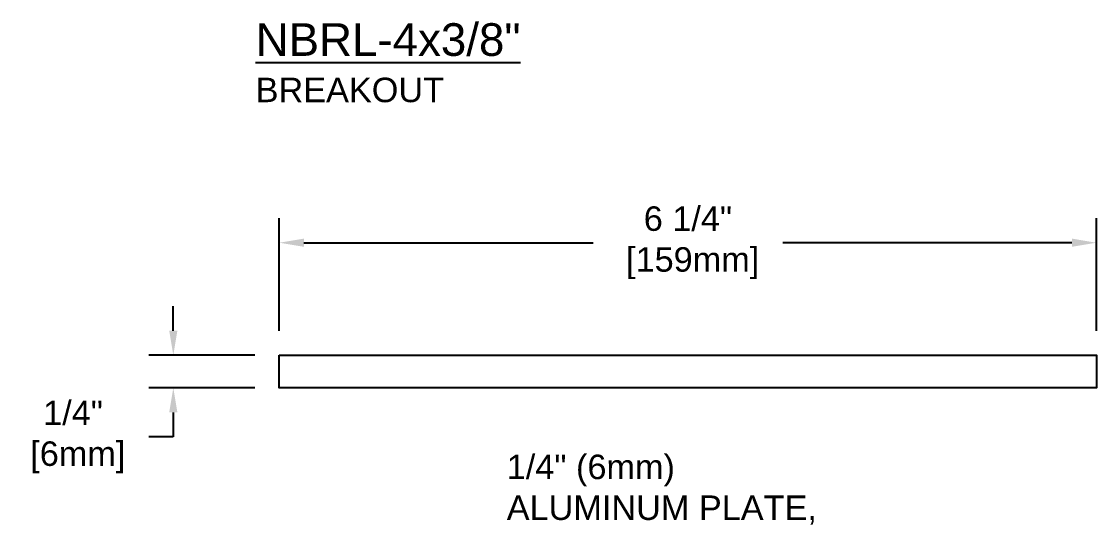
# Model space of a CAD drawing. Header units: inches. Extents: x -12.3 to 24.3, y -3.2 to 8.3.
# Drawn here: x 16.03 to 24.25, y 3.36 to 7.21 of the extents above; entities that cross this region are included whole.
import ezdxf

# ---------------------------------------------------------------- set-up
doc = ezdxf.new("R2010")
doc.units = ezdxf.units.IN
doc.header["$MEASUREMENT"] = 0
for name, color, linetype in [('Dimensions', 3, 'Continuous'), ('Metals', 7, 'Continuous'), ('Text', 2, 'Continuous')]:
    doc.layers.add(name, color=color, linetype=linetype)
doc.styles.add('Arial', font='arial.ttf')
doc.dimstyles.new('Arial', dxfattribs={"dimtxt": 0.1875, "dimasz": 0.1875, "dimexe": 0.1875, "dimexo": 0.1875, "dimgap": 0.1875, "dimtad": 0, "dimtih": 1, "dimtoh": 1, "dimdec": 4, "dimzin": 0, "dimdsep": 46, "dimlunit": 4, "dimtxsty": 'Arial', "dimcen": 0.1875, "dimadec": 0, "dimazin": 0, "dimtfac": 1, "dimtdec": 4, "dimtofl": 0, "dimtmove": 0, "dimatfit": 3, "dimfxl": 0, "dimfrac": 2, "dimtolj": 1, "dimtzin": 0, "dimarcsym": 0})

# ---------------------------------------------------------------- blocks, each defined once
blk = doc.blocks.new('*D27')
at = {"layer": 'Defpoints', "color": 0}
for p in [(24.252, 5.5203), (18.002, 4.659), (24.252, 4.659)]:
    blk.add_point(p, dxfattribs=at)
at = {"layer": 'Dimensions', "color": 0, "lineweight": -2}
for p, q in [((18.002, 4.8465), (18.002, 5.7078)), ((24.252, 4.8465), (24.252, 5.7078)), ((18.1895, 5.5203), (20.4022, 5.5203)), ((24.0645, 5.5203), (21.8519, 5.5203))]:
    blk.add_line(p, q, dxfattribs=at)
at = {"layer": 'Dimensions', "color": 0}
for points in [[(18.1895, 5.5516), (18.1895, 5.4891), (18.002, 5.5203)], [(24.0645, 5.5516), (24.0645, 5.4891), (24.252, 5.5203)]]:
    blk.add_solid(points, dxfattribs=at)
at = {"layer": 'Dimensions', "color": 0, "insert": (21.127, 5.5203), "char_height": 0.1875, "attachment_point": 5, "style": 'Arial'}
blk.add_mtext('\\A1;6 1/4"\\P [159mm]', dxfattribs=at)
blk = doc.blocks.new('*D28')
at = {"layer": 'Defpoints', "color": 0}
for p in [(18.002, 4.659), (17.1911, 4.409), (18.002, 4.409)]:
    blk.add_point(p, dxfattribs=at)
at = {"layer": 'Dimensions', "color": 0, "lineweight": -2}
for p, q in [((17.1911, 4.8465), (17.1911, 5.034)), ((17.8145, 4.659), (17.0036, 4.659)), ((17.8145, 4.409), (17.0036, 4.409)), ((17.1911, 4.2215), (17.1911, 4.034)), ((17.1911, 4.034), (17.0036, 4.034))]:
    blk.add_line(p, q, dxfattribs=at)
at = {"layer": 'Dimensions', "color": 0}
for points in [[(17.1599, 4.8465), (17.2224, 4.8465), (17.1911, 4.659)], [(17.1599, 4.2215), (17.2224, 4.2215), (17.1911, 4.409)]]:
    blk.add_solid(points, dxfattribs=at)
at = {"layer": 'Dimensions', "color": 0, "insert": (16.4244, 4.034), "char_height": 0.1875, "attachment_point": 5, "style": 'Arial'}
blk.add_mtext('\\A1;1/4"\\P [6mm]', dxfattribs=at)

msp = doc.modelspace()

# ---------------------------------------------------------------- linework, layer by layer
at = {"layer": 'Metals'}
for points in [[(18.00204, 4.65895), (24.25204, 4.65895), (24.25204, 4.40895), (18.00204, 4.40895)], [(18.00204, 4.65895), (24.25209, 4.65895), (24.25209, 4.40895), (18.00204, 4.40895)]]:
    msp.add_lwpolyline(points, close=True, dxfattribs=at)

# ---------------------------------------------------------------- texts
at = {"layer": 'Text', "insert": (17.82104, 7.20027), "char_height": 0.25, "width": 5.4862005, "attachment_point": 1, "style": 'Arial'}
msp.add_mtext('{\\LNBRL-4x3/8"\\H1.25x;\\P\\H0.6x;\\lBREAKOUT}', dxfattribs=at)
at = {"layer": 'Text', "insert": (19.74141, 3.63103), "char_height": 0.1875, "attachment_point": 4, "style": 'Arial'}
msp.add_mtext('1/4" (6mm)\\PALUMINUM PLATE,', dxfattribs=at)

# ---------------------------------------------------------------- dimensions: what is measured, and where the dimension line sits
at = {"layer": 'Dimensions'}
dim = msp.add_linear_dim(base=(24.25204, 5.52033), p1=(18.00204, 4.65895), p2=(24.25204, 4.65895), dimstyle='Arial', override={"dimpost": '\\X'}, dxfattribs=at)
dim.commit()
dim.dimension.update_dxf_attribs({"geometry": '*D27', "text_midpoint": (21.12704, 5.52033), "dimtype": 160})
dim = msp.add_linear_dim(base=(17.19112, 4.40895), p1=(18.00204, 4.65895), p2=(18.00204, 4.40895), angle=90, dimstyle='Arial', override={"dimpost": '\\X'}, dxfattribs=at)
dim.commit()
dim.dimension.update_dxf_attribs({"geometry": '*D28', "text_midpoint": (16.42443, 4.03395), "dimtype": 160})

doc.saveas('drawing.dxf')
